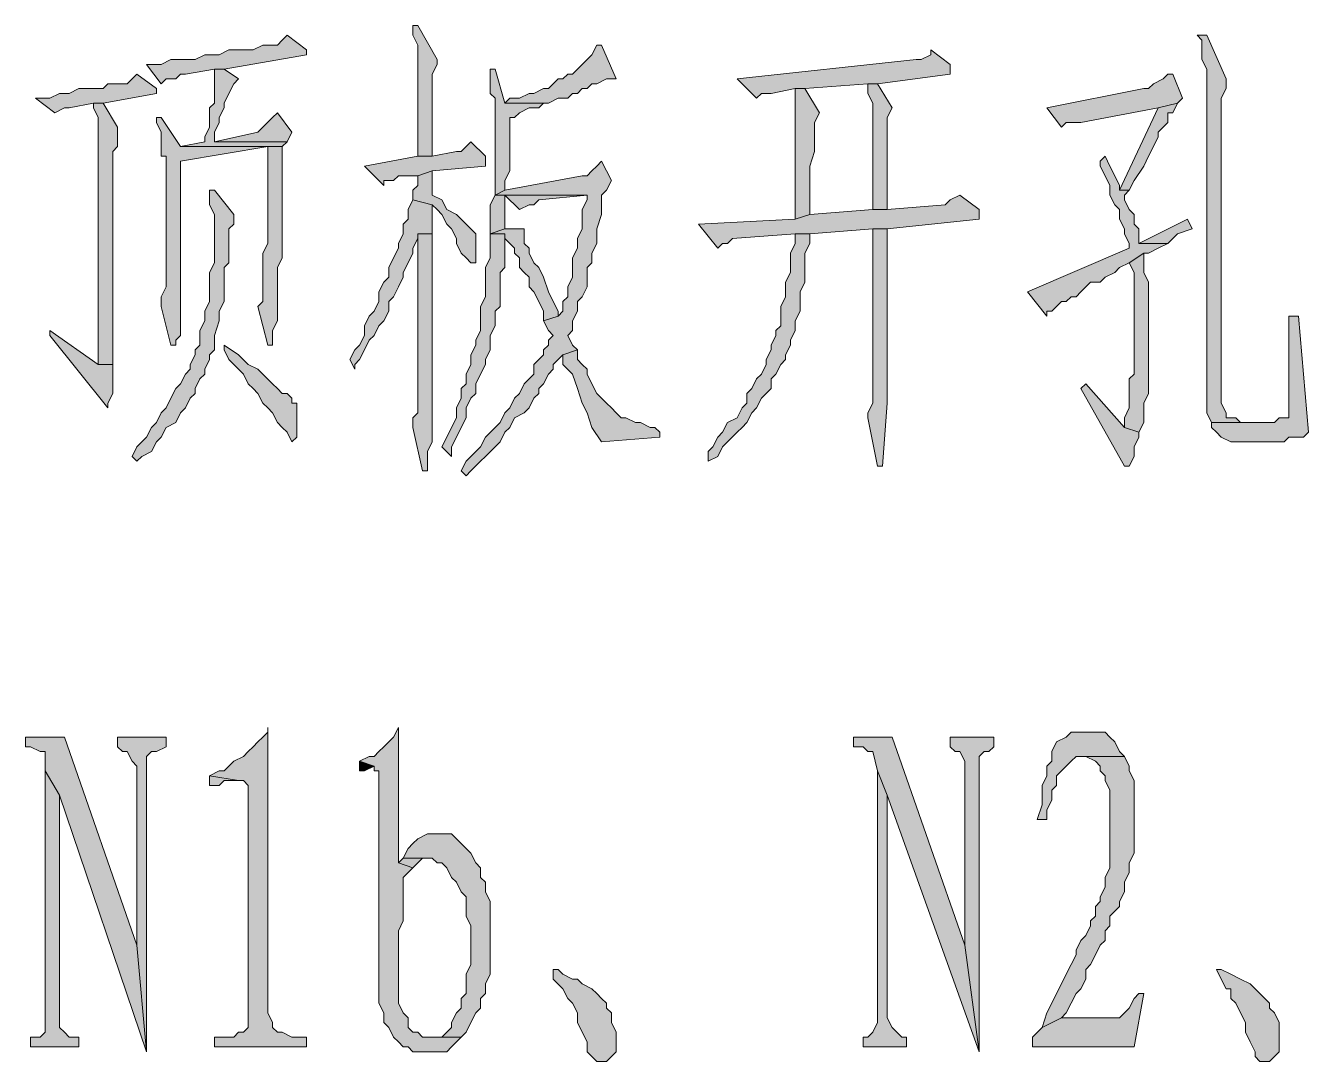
# Model space of a CAD drawing. Header units: millimetres. Extents: x 24 to 410, y 10 to 282.
# Drawn here: x 315.38 to 326.6, y 39.24 to 48.3 of the extents above; entities that cross this region are included whole.
import ezdxf

# ---------------------------------------------------------------- set-up
doc = ezdxf.new("R2010")
doc.units = ezdxf.units.MM

msp = doc.modelspace()

# ---------------------------------------------------------------- hatches: boundary and pattern name
h = msp.add_hatch(color=7)
h.dxf.hatch_style = 2
h.paths.add_polyline_path([(318.812333, 48.302333), (318.77, 48.302333), (318.77, 48.217667), (318.812333, 48.133), (318.812333, 47.159333), (318.939333, 47.159333), (318.939333, 47.244), (318.939333, 47.879), (318.981667, 47.963667), (318.981667, 48.006)])
h = msp.add_hatch(color=7)
h.dxf.hatch_style = 2
h.paths.add_polyline_path([(317.669333, 48.217667), (317.627, 48.175333), (317.584667, 48.133), (317.457667, 48.133), (317.373, 48.090667), (317.161333, 48.090667), (317.076667, 48.048333), (316.949667, 48.048333), (316.865, 48.006), (316.653333, 48.006), (316.568667, 47.963667), (316.441667, 47.963667), (316.568667, 47.794333), (316.611, 47.836667), (316.695667, 47.836667), (316.738, 47.879), (316.780333, 47.879), (317.034333, 47.921333), (317.119, 47.921333), (317.838667, 48.048333), (317.838667, 48.090667)])
h = msp.add_hatch(color=7)
h.dxf.hatch_style = 2
h.paths.add_polyline_path([(320.421, 48.133), (320.378667, 48.133), (320.336333, 48.048333), (320.294, 48.006), (320.251667, 47.963667), (320.209333, 47.921333), (320.167, 47.879), (320.124667, 47.879), (320.082333, 47.836667), (320.04, 47.836667), (319.997667, 47.794333), (319.955333, 47.752), (319.913, 47.752), (319.828333, 47.709667), (319.786, 47.709667), (319.701333, 47.667333), (319.616667, 47.667333), (319.574333, 47.625), (319.955333, 47.625), (320.04, 47.667333), (320.124667, 47.667333), (320.167, 47.709667), (320.209333, 47.709667), (320.251667, 47.752), (320.294, 47.752), (320.336333, 47.794333), (320.378667, 47.794333), (320.463333, 47.836667), (320.548, 47.836667)])
h = msp.add_hatch(color=7)
h.dxf.hatch_style = 2
h.paths.add_polyline_path([(325.712667, 48.217667), (325.628, 48.217667), (325.670333, 48.175333), (325.670333, 48.006), (325.712667, 47.921333), (325.712667, 44.915667), (325.755, 44.831), (326.009, 44.831), (325.966667, 44.873333), (325.882, 44.873333), (325.882, 44.915667), (325.839667, 45.000333), (325.839667, 45.974), (325.839667, 46.101), (325.839667, 47.667333), (325.882, 47.752), (325.882, 47.836667)])
h = msp.add_hatch(color=7)
h.dxf.hatch_style = 2
h.paths.add_polyline_path([(323.299667, 48.090667), (323.299667, 48.048333), (323.215, 48.006), (323.172667, 48.006), (321.606333, 47.836667), (321.775667, 47.667333), (321.818, 47.709667), (321.902667, 47.709667), (322.114333, 47.752), (322.199, 47.752), (322.749333, 47.794333), (322.834, 47.794333), (323.469, 47.879), (323.469, 47.963667)])
h = msp.add_hatch(color=7)
h.dxf.hatch_style = 2
h.paths.add_polyline_path([(317.119, 47.921333), (317.034333, 47.921333), (317.034333, 47.879), (317.034333, 47.625), (316.992, 47.582667), (316.992, 47.413333), (316.949667, 47.328667), (316.949667, 47.286333), (316.738, 47.244), (317.627, 47.244), (317.669333, 47.286333), (317.034333, 47.286333), (317.034333, 47.371), (317.076667, 47.455667), (317.076667, 47.498), (317.119, 47.582667), (317.119, 47.625), (317.161333, 47.709667), (317.203667, 47.794333), (317.246, 47.836667)])
h = msp.add_hatch(color=7)
h.dxf.hatch_style = 2
h.paths.add_polyline_path([(319.489667, 47.921333), (319.447333, 47.921333), (319.447333, 47.836667), (319.447333, 47.709667), (319.489667, 47.667333), (319.489667, 46.820667), (319.574333, 46.863), (319.574333, 46.947667), (319.616667, 47.032333), (319.616667, 47.498), (319.659, 47.498), (319.701333, 47.540333), (319.786, 47.582667), (319.870667, 47.582667), (319.913, 47.625), (319.574333, 47.625)])
h = msp.add_hatch(color=7)
h.dxf.hatch_style = 2
h.paths.add_polyline_path([(316.357, 47.879), (316.314667, 47.836667), (316.272333, 47.794333), (316.103, 47.794333), (316.060667, 47.752), (315.849, 47.752), (315.764333, 47.709667), (315.679667, 47.709667), (315.595, 47.667333), (315.468, 47.667333), (315.637333, 47.540333), (315.722, 47.582667), (315.764333, 47.582667), (315.976, 47.625), (316.060667, 47.625), (316.526333, 47.709667), (316.526333, 47.752)])
h = msp.add_hatch(color=7)
h.dxf.hatch_style = 2
h.paths.add_polyline_path([(322.834, 47.794333), (322.749333, 47.794333), (322.749333, 47.709667), (322.791667, 47.625), (322.791667, 46.693667), (322.918667, 46.693667), (322.918667, 47.074667), (322.918667, 47.117), (322.918667, 47.498), (322.961, 47.582667)])
h = msp.add_hatch(color=7)
h.dxf.hatch_style = 2
h.paths.add_polyline_path([(325.416333, 47.879), (325.374, 47.879), (325.331667, 47.836667), (325.247, 47.794333), (325.204667, 47.752), (325.162333, 47.752), (324.315667, 47.582667), (324.442667, 47.413333), (324.485, 47.455667), (324.612, 47.455667), (325.289333, 47.582667), (325.458667, 47.625), (325.501, 47.667333)])
h = msp.add_hatch(color=7)
h.dxf.hatch_style = 2
h.paths.add_polyline_path([(322.199, 47.752), (322.114333, 47.752), (322.114333, 47.667333), (322.114333, 46.609), (322.241333, 46.651333), (322.241333, 47.074667), (322.283667, 47.201667), (322.283667, 47.371), (322.283667, 47.413333), (322.283667, 47.455667), (322.326, 47.540333)])
h = msp.add_hatch(color=7)
h.dxf.hatch_style = 2
h.paths.add_polyline_path([(316.060667, 47.625), (315.976, 47.625), (315.976, 47.582667), (316.018333, 47.498), (316.018333, 45.339), (316.145333, 45.339), (316.145333, 46.820667), (316.145333, 46.905333), (316.145333, 47.201667), (316.187667, 47.244), (316.187667, 47.413333)])
h = msp.add_hatch(color=7)
h.dxf.hatch_style = 2
h.paths.add_polyline_path([(325.458667, 47.625), (325.289333, 47.582667), (324.950667, 46.863), (325.035333, 46.863), (325.077667, 46.947667), (325.162333, 47.074667), (325.204667, 47.159333), (325.247, 47.244), (325.289333, 47.328667), (325.289333, 47.371), (325.331667, 47.413333), (325.374, 47.455667), (325.374, 47.540333), (325.416333, 47.540333)])
h = msp.add_hatch(color=7)
h.dxf.hatch_style = 2
h.paths.add_polyline_path([(316.568667, 47.498), (316.526333, 47.498), (316.526333, 47.455667), (316.568667, 47.371), (316.568667, 47.159333), (316.611, 47.159333), (316.611, 46.016333), (316.568667, 45.931667), (316.568667, 45.847), (316.653333, 45.508333), (316.695667, 45.508333), (316.695667, 45.550667), (316.738, 45.593), (316.738, 47.117), (317.5, 47.244), (317.627, 47.244), (316.738, 47.244)])
h = msp.add_hatch(color=7)
h.dxf.hatch_style = 2
h.paths.add_polyline_path([(317.584667, 47.540333), (317.542333, 47.498), (317.457667, 47.413333), (317.415333, 47.371), (317.034333, 47.286333), (317.669333, 47.286333), (317.711667, 47.371)])
h = msp.add_hatch(color=7)
h.dxf.hatch_style = 2
h.paths.add_polyline_path([(317.627, 47.244), (317.5, 47.244), (317.5, 47.117), (317.5, 46.397333), (317.457667, 46.312667), (317.457667, 45.889333), (317.415333, 45.847), (317.5, 45.508333), (317.542333, 45.508333), (317.542333, 45.550667), (317.542333, 45.635333), (317.584667, 45.72), (317.584667, 45.804667), (317.584667, 45.847), (317.584667, 46.185667), (317.627, 46.270333)])
h = msp.add_hatch(color=7)
h.dxf.hatch_style = 2
h.paths.add_polyline_path([(319.278, 47.286333), (319.235667, 47.244), (319.193333, 47.201667), (319.151, 47.201667), (318.939333, 47.159333), (318.812333, 47.159333), (318.346667, 47.074667), (318.516, 46.905333), (318.516, 46.947667), (318.600667, 46.947667), (318.643, 46.99), (318.812333, 46.99), (318.939333, 47.032333), (319.405, 47.074667), (319.405, 47.159333)])
h = msp.add_hatch(color=7)
h.dxf.hatch_style = 2
h.paths.add_polyline_path([(324.823667, 47.159333), (324.781333, 47.117), (324.781333, 47.074667), (324.823667, 46.99), (324.866, 46.905333), (324.866, 46.820667), (324.908333, 46.736), (324.950667, 46.693667), (324.950667, 46.609), (324.993, 46.524333), (324.993, 46.482), (325.035333, 46.397333), (325.035333, 46.355), (324.146333, 45.974), (324.315667, 45.762333), (324.315667, 45.804667), (324.358, 45.804667), (324.400333, 45.847), (324.442667, 45.889333), (324.485, 45.889333), (324.527333, 45.931667), (324.569667, 45.931667), (324.612, 45.974), (324.654333, 46.016333), (324.696667, 46.058667), (324.781333, 46.058667), (324.823667, 46.101), (324.908333, 46.143333), (324.950667, 46.185667), (325.035333, 46.228), (325.162333, 46.312667), (325.204667, 46.312667), (325.289333, 46.355), (325.374, 46.397333), (325.12, 46.397333), (325.12, 46.439667), (325.12, 46.524333), (325.077667, 46.566667), (325.077667, 46.651333), (325.035333, 46.693667), (324.993, 46.778333), (324.993, 46.820667), (325.035333, 46.863), (324.950667, 46.863), (324.950667, 46.905333), (324.908333, 46.99), (324.866, 47.074667)])
h = msp.add_hatch(color=7)
h.dxf.hatch_style = 2
h.paths.add_polyline_path([(318.939333, 47.032333), (318.812333, 46.99), (318.812333, 46.905333), (318.77, 46.863), (318.77, 46.778333), (318.939333, 46.736), (318.981667, 46.693667), (319.024, 46.651333), (319.066333, 46.566667), (319.108667, 46.524333), (319.151, 46.439667), (319.151, 46.397333), (319.193333, 46.312667), (319.235667, 46.270333), (319.278, 46.228), (319.320333, 46.228), (319.320333, 46.270333), (319.320333, 46.482), (319.278, 46.524333), (319.235667, 46.566667), (319.193333, 46.609), (319.151, 46.651333), (319.066333, 46.693667), (319.024, 46.778333), (318.939333, 46.820667)])
h = msp.add_hatch(color=7)
h.dxf.hatch_style = 2
h.paths.add_polyline_path([(320.421, 47.117), (320.378667, 47.074667), (320.336333, 47.032333), (320.294, 46.99), (320.251667, 46.99), (319.574333, 46.863), (319.489667, 46.820667), (320.294, 46.820667), (320.294, 46.778333), (320.251667, 46.693667), (320.251667, 46.524333), (320.209333, 46.439667), (320.209333, 46.355), (320.167, 46.270333), (320.167, 46.101), (320.124667, 46.016333), (320.124667, 45.931667), (320.082333, 45.889333), (320.082333, 45.804667), (320.04, 45.762333), (319.913, 45.72), (319.955333, 45.635333), (319.997667, 45.593), (319.955333, 45.550667), (319.955333, 45.508333), (319.913, 45.466), (319.913, 45.423667), (319.870667, 45.381333), (319.828333, 45.339), (319.828333, 45.254333), (319.786, 45.212), (319.743667, 45.169667), (319.701333, 45.085), (319.659, 45.042667), (319.616667, 44.958), (319.574333, 44.915667), (319.532, 44.831), (319.489667, 44.788667), (319.405, 44.704), (319.362667, 44.619333), (319.320333, 44.577), (319.235667, 44.492333), (319.193333, 44.407667), (319.235667, 44.365333), (319.278, 44.407667), (319.362667, 44.492333), (319.405, 44.534667), (319.489667, 44.619333), (319.532, 44.661667), (319.574333, 44.746333), (319.616667, 44.788667), (319.659, 44.873333), (319.743667, 44.915667), (319.786, 44.958), (319.828333, 45.042667), (319.870667, 45.085), (319.870667, 45.127333), (319.913, 45.169667), (319.955333, 45.254333), (319.997667, 45.296667), (319.997667, 45.339), (320.04, 45.381333), (320.082333, 45.423667), (320.209333, 45.466), (320.167, 45.508333), (320.124667, 45.593), (320.167, 45.635333), (320.167, 45.72), (320.209333, 45.804667), (320.209333, 45.889333), (320.251667, 45.931667), (320.294, 46.016333), (320.294, 46.185667), (320.336333, 46.228), (320.336333, 46.312667), (320.378667, 46.397333), (320.378667, 46.524333), (320.421, 46.651333), (320.421, 46.820667), (320.463333, 46.863), (320.505667, 46.947667)])
h = msp.add_hatch(color=7)
h.dxf.hatch_style = 2
h.paths.add_polyline_path([(317.034333, 46.863), (316.992, 46.863), (316.992, 46.820667), (316.992, 46.736), (317.034333, 46.651333), (317.034333, 46.228), (316.992, 46.143333), (316.992, 45.889333), (316.949667, 45.804667), (316.949667, 45.72), (316.907333, 45.635333), (316.907333, 45.508333), (316.865, 45.466), (316.865, 45.423667), (316.822667, 45.339), (316.822667, 45.296667), (316.780333, 45.254333), (316.738, 45.169667), (316.695667, 45.127333), (316.653333, 45.042667), (316.611, 44.958), (316.568667, 44.915667), (316.526333, 44.831), (316.484, 44.788667), (316.441667, 44.704), (316.357, 44.619333), (316.314667, 44.534667), (316.357, 44.492333), (316.399333, 44.534667), (316.484, 44.577), (316.526333, 44.661667), (316.568667, 44.704), (316.611, 44.788667), (316.695667, 44.831), (316.738, 44.915667), (316.780333, 44.958), (316.822667, 45.042667), (316.865, 45.085), (316.865, 45.127333), (316.907333, 45.212), (316.949667, 45.254333), (316.949667, 45.296667), (316.992, 45.381333), (316.992, 45.423667), (317.034333, 45.466), (317.034333, 45.593), (317.076667, 45.72), (317.076667, 45.804667), (317.119, 45.889333), (317.119, 46.185667), (317.161333, 46.228), (317.161333, 46.524333), (317.203667, 46.566667), (317.203667, 46.651333)])
h = msp.add_hatch(color=7)
h.dxf.hatch_style = 2
h.paths.add_polyline_path([(319.489667, 46.820667), (319.447333, 46.736), (319.447333, 46.482), (319.574333, 46.524333), (319.574333, 46.820667)])
h = msp.add_hatch(color=7)
h.dxf.hatch_style = 2
h.paths.add_polyline_path([(319.574333, 46.820667), (319.701333, 46.693667), (319.786, 46.736), (319.828333, 46.736), (319.870667, 46.778333), (320.294, 46.820667)])
h = msp.add_hatch(color=7)
h.dxf.hatch_style = 2
h.paths.add_polyline_path([(323.553667, 46.820667), (323.469, 46.778333), (323.426667, 46.736), (322.918667, 46.693667), (322.791667, 46.693667), (322.241333, 46.651333), (322.114333, 46.609), (321.267667, 46.566667), (321.437, 46.355), (321.479333, 46.397333), (321.521667, 46.397333), (321.564, 46.439667), (322.114333, 46.482), (322.241333, 46.482), (322.791667, 46.524333), (322.918667, 46.524333), (323.723, 46.609), (323.723, 46.693667)])
h = msp.add_hatch(color=7)
h.dxf.hatch_style = 2
h.paths.add_polyline_path([(318.77, 46.778333), (318.727667, 46.693667), (318.727667, 46.609), (318.685333, 46.566667), (318.685333, 46.482), (318.643, 46.397333), (318.643, 46.355), (318.600667, 46.270333), (318.558333, 46.185667), (318.558333, 46.101), (318.516, 46.058667), (318.473667, 45.974), (318.473667, 45.889333), (318.431333, 45.804667), (318.389, 45.762333), (318.346667, 45.677667), (318.346667, 45.593), (318.304333, 45.508333), (318.262, 45.466), (318.219667, 45.381333), (318.262, 45.296667), (318.262, 45.339), (318.304333, 45.381333), (318.346667, 45.466), (318.389, 45.550667), (318.431333, 45.593), (318.473667, 45.677667), (318.516, 45.72), (318.558333, 45.804667), (318.558333, 45.889333), (318.600667, 45.931667), (318.643, 46.016333), (318.685333, 46.101), (318.685333, 46.143333), (318.727667, 46.228), (318.77, 46.312667), (318.77, 46.355), (318.812333, 46.439667), (318.812333, 46.482), (318.939333, 46.482), (318.939333, 46.736)])
h = msp.add_hatch(color=7)
h.dxf.hatch_style = 2
h.paths.add_polyline_path([(325.543333, 46.609), (325.12, 46.397333), (325.374, 46.397333), (325.458667, 46.482), (325.585667, 46.524333)])
h = msp.add_hatch(color=7)
h.dxf.hatch_style = 2
h.paths.add_polyline_path([(318.939333, 46.482), (318.812333, 46.482), (318.812333, 46.397333), (318.812333, 44.915667), (318.77, 44.873333), (318.77, 44.788667), (318.854667, 44.407667), (318.897, 44.407667), (318.897, 44.45), (318.897, 44.577), (318.939333, 44.661667), (318.939333, 44.915667), (318.939333, 44.958)])
h = msp.add_hatch(color=7)
h.dxf.hatch_style = 2
h.paths.add_polyline_path([(319.447333, 46.482), (319.447333, 46.270333), (319.405, 46.185667), (319.405, 45.931667), (319.362667, 45.847), (319.362667, 45.635333), (319.320333, 45.550667), (319.320333, 45.508333), (319.278, 45.423667), (319.278, 45.339), (319.235667, 45.254333), (319.235667, 45.169667), (319.193333, 45.127333), (319.193333, 45.042667), (319.151, 44.958), (319.151, 44.873333), (319.108667, 44.788667), (319.066333, 44.704), (319.024, 44.619333), (319.108667, 44.534667), (319.108667, 44.619333), (319.151, 44.704), (319.193333, 44.788667), (319.235667, 44.873333), (319.235667, 44.958), (319.278, 45.042667), (319.320333, 45.085), (319.320333, 45.169667), (319.362667, 45.254333), (319.405, 45.339), (319.405, 45.381333), (319.447333, 45.466), (319.447333, 45.593), (319.489667, 45.677667), (319.489667, 45.804667), (319.532, 45.847), (319.532, 46.143333), (319.574333, 46.185667), (319.574333, 46.482)])
h = msp.add_hatch(color=7)
h.dxf.hatch_style = 2
h.paths.add_polyline_path([(319.743667, 46.524333), (319.574333, 46.524333), (319.447333, 46.482), (319.574333, 46.482), (319.574333, 46.439667), (319.616667, 46.397333), (319.659, 46.355), (319.659, 46.312667), (319.701333, 46.270333), (319.701333, 46.185667), (319.743667, 46.143333), (319.786, 46.101), (319.786, 46.016333), (319.828333, 45.974), (319.870667, 45.889333), (319.913, 45.804667), (319.913, 45.72), (320.04, 45.762333), (320.04, 45.804667), (319.997667, 45.889333), (319.955333, 45.974), (319.913, 46.101), (319.870667, 46.185667), (319.828333, 46.228), (319.786, 46.312667), (319.786, 46.355), (319.743667, 46.397333)])
h = msp.add_hatch(color=7)
h.dxf.hatch_style = 2
h.paths.add_polyline_path([(322.241333, 46.482), (322.114333, 46.482), (322.114333, 46.397333), (322.072, 46.312667), (322.072, 46.143333), (322.029667, 46.058667), (322.029667, 45.931667), (321.987333, 45.847), (321.987333, 45.677667), (321.945, 45.635333), (321.945, 45.593), (321.902667, 45.508333), (321.902667, 45.466), (321.860333, 45.381333), (321.860333, 45.339), (321.818, 45.254333), (321.775667, 45.212), (321.733333, 45.127333), (321.691, 45.085), (321.691, 45.000333), (321.648667, 44.958), (321.606333, 44.873333), (321.521667, 44.831), (321.479333, 44.746333), (321.437, 44.704), (321.394667, 44.619333), (321.352333, 44.577), (321.352333, 44.492333), (321.437, 44.534667), (321.479333, 44.619333), (321.521667, 44.661667), (321.606333, 44.746333), (321.648667, 44.788667), (321.691, 44.831), (321.733333, 44.915667), (321.775667, 44.958), (321.818, 45.042667), (321.860333, 45.085), (321.902667, 45.127333), (321.902667, 45.212), (321.945, 45.254333), (321.987333, 45.339), (322.029667, 45.381333), (322.029667, 45.423667), (322.072, 45.508333), (322.072, 45.550667), (322.114333, 45.635333), (322.114333, 45.72), (322.156667, 45.804667), (322.156667, 45.974), (322.199, 46.058667), (322.199, 46.312667), (322.241333, 46.397333)])
h = msp.add_hatch(color=7)
h.dxf.hatch_style = 2
h.paths.add_polyline_path([(322.918667, 46.524333), (322.791667, 46.524333), (322.791667, 46.439667), (322.791667, 45.000333), (322.749333, 44.915667), (322.749333, 44.873333), (322.834, 44.45), (322.876333, 44.45), (322.918667, 45.000333), (322.918667, 45.042667)])
h = msp.add_hatch(color=7)
h.dxf.hatch_style = 2
h.paths.add_polyline_path([(325.162333, 46.312667), (325.035333, 46.228), (325.077667, 46.143333), (325.077667, 45.254333), (325.035333, 45.212), (325.035333, 44.958), (324.993, 44.873333), (324.993, 44.788667), (325.12, 44.746333), (325.162333, 44.831), (325.162333, 45.000333), (325.204667, 45.085), (325.204667, 45.169667), (325.204667, 46.058667), (325.162333, 46.143333)])
h = msp.add_hatch(color=7)
h.dxf.hatch_style = 2
h.paths.add_polyline_path([(326.517, 45.762333), (326.432333, 45.762333), (326.432333, 44.915667), (326.432333, 44.873333), (326.347667, 44.873333), (326.305333, 44.831), (325.755, 44.831), (325.755, 44.788667), (325.797333, 44.746333), (325.839667, 44.704), (325.924333, 44.661667), (326.39, 44.661667), (326.432333, 44.704), (326.559333, 44.704), (326.601667, 44.746333)])
h = msp.add_hatch(color=7)
h.dxf.hatch_style = 2
h.paths.add_polyline_path([(315.595, 45.635333), (315.595, 45.593), (316.103, 44.958), (316.103, 45.000333), (316.145333, 45.085), (316.145333, 45.339), (316.018333, 45.339)])
h = msp.add_hatch(color=7)
h.dxf.hatch_style = 2
h.paths.add_polyline_path([(317.119, 45.508333), (317.119, 45.466), (317.161333, 45.381333), (317.203667, 45.339), (317.246, 45.296667), (317.288333, 45.254333), (317.330667, 45.169667), (317.373, 45.127333), (317.415333, 45.085), (317.457667, 45.000333), (317.5, 44.958), (317.542333, 44.915667), (317.584667, 44.831), (317.627, 44.788667), (317.669333, 44.746333), (317.711667, 44.661667), (317.754, 44.704), (317.754, 45.000333), (317.711667, 45.000333), (317.711667, 45.042667), (317.669333, 45.085), (317.627, 45.085), (317.584667, 45.127333), (317.542333, 45.169667), (317.457667, 45.254333), (317.415333, 45.296667), (317.330667, 45.339), (317.246, 45.423667)])
h = msp.add_hatch(color=7)
h.dxf.hatch_style = 2
h.paths.add_polyline_path([(320.209333, 45.466), (320.082333, 45.423667), (320.082333, 45.339), (320.167, 45.254333), (320.209333, 45.127333), (320.251667, 45.000333), (320.294, 44.915667), (320.336333, 44.788667), (320.421, 44.661667), (320.929, 44.704), (320.929, 44.746333), (320.886667, 44.788667), (320.844333, 44.788667), (320.759667, 44.831), (320.717333, 44.831), (320.632667, 44.873333), (320.590333, 44.873333), (320.548, 44.915667), (320.505667, 44.958), (320.463333, 45.000333), (320.421, 45.042667), (320.378667, 45.085), (320.336333, 45.169667), (320.294, 45.254333), (320.294, 45.296667), (320.251667, 45.339), (320.209333, 45.381333)])
h = msp.add_hatch(color=7)
h.dxf.hatch_style = 2
h.paths.add_polyline_path([(324.654333, 45.169667), (324.612, 45.127333), (324.993, 44.45), (325.035333, 44.45), (325.077667, 44.534667), (325.077667, 44.619333), (325.12, 44.704), (325.12, 44.746333), (324.993, 44.788667)])
h = msp.add_hatch(color=7)
h.dxf.hatch_style = 2
h.paths.add_polyline_path([(315.722, 42.079333), (315.383333, 42.079333), (315.383333, 41.994667), (315.425667, 41.994667), (315.510333, 41.952333), (315.552667, 41.952333), (315.552667, 41.783), (315.679667, 41.571333), (316.441667, 39.327667), (316.357, 40.259)])
h = msp.add_hatch(color=7)
h.dxf.hatch_style = 2
h.paths.add_polyline_path([(316.611, 42.079333), (316.187667, 42.079333), (316.187667, 41.994667), (316.23, 41.952333), (316.272333, 41.952333), (316.314667, 41.867667), (316.357, 41.825333), (316.357, 40.259), (316.441667, 39.327667), (316.441667, 41.91), (316.484, 41.952333), (316.526333, 41.952333), (316.611, 41.994667)])
h = msp.add_hatch(color=7)
h.dxf.hatch_style = 2
h.paths.add_polyline_path([(317.5, 42.164), (317.5, 42.121667), (317.457667, 42.079333), (317.415333, 42.037), (317.373, 41.994667), (317.330667, 41.952333), (317.288333, 41.91), (317.203667, 41.867667), (317.161333, 41.825333), (317.119, 41.783), (317.076667, 41.783), (316.992, 41.740667), (317.246, 41.698333), (317.288333, 41.698333), (317.330667, 41.656), (317.330667, 39.539333), (317.288333, 39.497), (317.246, 39.497), (317.203667, 39.454667), (317.034333, 39.454667), (317.034333, 39.37), (317.838667, 39.37), (317.838667, 39.454667), (317.711667, 39.454667), (317.627, 39.497), (317.584667, 39.497), (317.542333, 39.539333), (317.542333, 39.581667), (317.5, 39.666333)])
h = msp.add_hatch(color=7)
h.dxf.hatch_style = 2
h.paths.add_polyline_path([(318.643, 42.164), (318.600667, 42.079333), (318.558333, 42.037), (318.516, 41.994667), (318.473667, 41.952333), (318.431333, 41.91), (318.389, 41.91), (318.304333, 41.867667), (318.431333, 41.825333), (318.431333, 41.783), (318.473667, 41.783), (318.473667, 39.751), (318.516, 39.666333), (318.516, 39.581667), (318.558333, 39.539333), (318.600667, 39.454667), (318.643, 39.412333), (318.685333, 39.37), (318.727667, 39.37), (318.77, 39.327667), (318.981667, 39.327667), (319.024, 39.327667), (319.066333, 39.327667), (319.108667, 39.37), (319.151, 39.412333), (319.193333, 39.454667), (318.854667, 39.454667), (318.812333, 39.497), (318.77, 39.497), (318.727667, 39.539333), (318.727667, 39.624), (318.685333, 39.666333), (318.643, 39.751), (318.643, 40.386), (318.685333, 40.470667), (318.685333, 40.851667), (318.727667, 40.894), (318.77, 40.936333), (318.643, 40.978667)])
h = msp.add_hatch(color=7)
h.dxf.hatch_style = 2
h.paths.add_polyline_path([(322.961, 42.079333), (322.622333, 42.079333), (322.622333, 41.994667), (322.707, 41.994667), (322.749333, 41.952333), (322.791667, 41.952333), (322.834, 41.783), (322.918667, 41.571333), (323.723, 39.327667), (323.596, 40.259)])
h = msp.add_hatch(color=7)
h.dxf.hatch_style = 2
h.paths.add_polyline_path([(323.85, 42.079333), (323.469, 42.079333), (323.469, 41.994667), (323.511333, 41.952333), (323.553667, 41.952333), (323.596, 41.867667), (323.596, 40.259), (323.723, 39.327667), (323.723, 41.91), (323.765333, 41.952333), (323.807667, 41.952333), (323.85, 41.994667)])
h = msp.add_hatch(color=7)
h.dxf.hatch_style = 2
h.paths.add_polyline_path([(324.696667, 42.121667), (324.527333, 42.121667), (324.485, 42.079333), (324.400333, 42.037), (324.358, 41.952333), (324.358, 41.867667), (324.315667, 41.825333), (324.315667, 41.740667), (324.273333, 41.656), (324.273333, 41.486667), (324.231, 41.359667), (324.315667, 41.359667), (324.315667, 41.444333), (324.358, 41.529), (324.358, 41.613667), (324.400333, 41.656), (324.400333, 41.740667), (324.442667, 41.783), (324.485, 41.825333), (324.527333, 41.867667), (324.569667, 41.91), (324.612, 41.91), (324.993, 41.91), (324.950667, 41.952333), (324.908333, 42.037), (324.866, 42.079333), (324.823667, 42.121667)])
h = msp.add_hatch(color=7)
h.dxf.hatch_style = 2
h.paths.add_polyline_path([(318.304333, 41.867667), (318.304333, 41.783), (318.346667, 41.783), (318.431333, 41.825333)])
h = msp.add_hatch(color=7)
h.dxf.hatch_style = 2
h.paths.add_polyline_path([(324.993, 41.91), (324.612, 41.91), (324.654333, 41.91), (324.739, 41.867667), (324.781333, 41.825333), (324.781333, 41.783), (324.823667, 41.740667), (324.823667, 41.698333), (324.866, 41.613667), (324.866, 40.936333), (324.823667, 40.851667), (324.823667, 40.767), (324.781333, 40.682333), (324.781333, 40.64), (324.739, 40.597667), (324.739, 40.513), (324.696667, 40.470667), (324.696667, 40.428333), (324.654333, 40.343667), (324.612, 40.301333), (324.569667, 40.216667), (324.569667, 40.174333), (324.527333, 40.089667), (324.485, 40.005), (324.442667, 39.920333), (324.400333, 39.835667), (324.358, 39.751), (324.315667, 39.666333), (324.273333, 39.539333), (324.442667, 39.624), (324.485, 39.666333), (324.527333, 39.751), (324.569667, 39.835667), (324.612, 39.878), (324.654333, 39.962667), (324.654333, 40.047333), (324.696667, 40.089667), (324.739, 40.174333), (324.781333, 40.259), (324.823667, 40.301333), (324.823667, 40.386), (324.866, 40.428333), (324.866, 40.513), (324.908333, 40.555333), (324.950667, 40.597667), (324.950667, 40.64), (324.993, 40.724667), (324.993, 40.809333), (325.035333, 40.894), (325.035333, 40.978667), (325.077667, 41.063333), (325.077667, 41.698333), (325.035333, 41.783), (325.035333, 41.825333)])
h = msp.add_hatch(color=7)
h.dxf.hatch_style = 2
h.paths.add_polyline_path([(315.552667, 41.783), (315.552667, 39.497), (315.510333, 39.454667), (315.425667, 39.454667), (315.425667, 39.37), (315.849, 39.37), (315.849, 39.454667), (315.764333, 39.454667), (315.722, 39.497), (315.679667, 39.539333), (315.679667, 41.571333)])
h = msp.add_hatch(color=7)
h.dxf.hatch_style = 2
h.paths.add_polyline_path([(316.992, 41.740667), (316.992, 41.656), (317.034333, 41.656), (317.076667, 41.656), (317.119, 41.698333), (317.246, 41.698333)])
h = msp.add_hatch(color=7)
h.dxf.hatch_style = 2
h.paths.add_polyline_path([(322.834, 41.783), (322.834, 39.581667), (322.791667, 39.497), (322.749333, 39.454667), (322.707, 39.454667), (322.707, 39.37), (323.088, 39.37), (323.088, 39.454667), (323.045667, 39.454667), (323.003333, 39.497), (322.961, 39.539333), (322.918667, 39.624), (322.918667, 41.571333)])
h = msp.add_hatch(color=7)
h.dxf.hatch_style = 2
h.paths.add_polyline_path([(318.981667, 41.232667), (318.897, 41.232667), (318.812333, 41.190333), (318.77, 41.148), (318.727667, 41.105667), (318.685333, 41.021), (318.939333, 41.021), (318.981667, 40.978667), (319.024, 40.978667), (319.066333, 40.936333), (319.108667, 40.851667), (319.151, 40.809333), (319.193333, 40.724667), (319.235667, 40.682333), (319.235667, 40.513), (319.278, 40.428333), (319.278, 40.089667), (319.235667, 40.005), (319.235667, 39.920333), (319.235667, 39.835667), (319.193333, 39.793333), (319.193333, 39.708667), (319.151, 39.666333), (319.108667, 39.581667), (319.108667, 39.539333), (319.066333, 39.497), (319.024, 39.454667), (318.939333, 39.454667), (319.193333, 39.454667), (319.235667, 39.497), (319.278, 39.581667), (319.320333, 39.666333), (319.362667, 39.708667), (319.362667, 39.793333), (319.405, 39.835667), (319.405, 39.920333), (319.447333, 40.005), (319.447333, 40.64), (319.405, 40.724667), (319.405, 40.809333), (319.362667, 40.851667), (319.362667, 40.936333), (319.320333, 40.978667), (319.278, 41.063333), (319.235667, 41.105667), (319.193333, 41.148), (319.151, 41.190333), (319.108667, 41.232667)])
h = msp.add_hatch(color=7)
h.dxf.hatch_style = 2
h.paths.add_polyline_path([(318.685333, 41.021), (318.643, 40.978667), (318.77, 40.936333), (318.812333, 40.978667), (318.854667, 41.021), (318.939333, 41.021)])
h = msp.add_hatch(color=7)
h.dxf.hatch_style = 2
h.paths.add_polyline_path([(319.997667, 40.047333), (319.997667, 39.962667), (320.082333, 39.878), (320.124667, 39.793333), (320.167, 39.751), (320.209333, 39.666333), (320.209333, 39.581667), (320.251667, 39.497), (320.294, 39.412333), (320.294, 39.327667), (320.336333, 39.285333), (320.378667, 39.243), (320.463333, 39.243), (320.505667, 39.285333), (320.548, 39.327667), (320.548, 39.497), (320.505667, 39.581667), (320.505667, 39.666333), (320.463333, 39.708667), (320.463333, 39.751), (320.421, 39.793333), (320.378667, 39.835667), (320.336333, 39.878), (320.251667, 39.920333), (320.209333, 39.962667), (320.167, 39.962667), (320.082333, 40.005), (320.04, 40.047333)])
h = msp.add_hatch(color=7)
h.dxf.hatch_style = 2
h.paths.add_polyline_path([(325.797333, 40.047333), (325.839667, 39.962667), (325.882, 39.878), (325.924333, 39.878), (325.924333, 39.793333), (325.966667, 39.751), (326.009, 39.666333), (326.051333, 39.581667), (326.051333, 39.497), (326.093667, 39.412333), (326.136, 39.327667), (326.136, 39.285333), (326.178333, 39.243), (326.263, 39.243), (326.305333, 39.285333), (326.347667, 39.327667), (326.347667, 39.581667), (326.305333, 39.666333), (326.263, 39.708667), (326.263, 39.751), (326.220667, 39.793333), (326.178333, 39.835667), (326.136, 39.878), (326.093667, 39.920333), (326.009, 39.962667), (325.924333, 40.005), (325.839667, 40.047333)])
h = msp.add_hatch(color=7)
h.dxf.hatch_style = 2
h.paths.add_polyline_path([(325.162333, 39.835667), (325.12, 39.835667), (325.077667, 39.793333), (325.035333, 39.708667), (324.993, 39.666333), (324.950667, 39.624), (324.442667, 39.624), (324.273333, 39.539333), (324.188667, 39.454667), (324.188667, 39.37), (325.077667, 39.37)])

# ---------------------------------------------------------------- linework, layer by layer
at = {"color": 7, "lineweight": 0}
for points in [[(318.812333, 48.302333), (318.77, 48.302333), (318.77, 48.217667), (318.812333, 48.133), (318.812333, 47.159333), (318.939333, 47.159333), (318.939333, 47.244), (318.939333, 47.879), (318.981667, 47.963667), (318.981667, 48.006)], [(317.669333, 48.217667), (317.627, 48.175333), (317.584667, 48.133), (317.457667, 48.133), (317.373, 48.090667), (317.161333, 48.090667), (317.076667, 48.048333), (316.949667, 48.048333), (316.865, 48.006), (316.653333, 48.006), (316.568667, 47.963667), (316.441667, 47.963667), (316.568667, 47.794333), (316.611, 47.836667), (316.695667, 47.836667), (316.738, 47.879), (316.780333, 47.879), (317.034333, 47.921333), (317.119, 47.921333), (317.838667, 48.048333), (317.838667, 48.090667)], [(320.421, 48.133), (320.378667, 48.133), (320.336333, 48.048333), (320.294, 48.006), (320.251667, 47.963667), (320.209333, 47.921333), (320.167, 47.879), (320.124667, 47.879), (320.082333, 47.836667), (320.04, 47.836667), (319.997667, 47.794333), (319.955333, 47.752), (319.913, 47.752), (319.828333, 47.709667), (319.786, 47.709667), (319.701333, 47.667333), (319.616667, 47.667333), (319.574333, 47.625), (319.955333, 47.625), (320.04, 47.667333), (320.124667, 47.667333), (320.167, 47.709667), (320.209333, 47.709667), (320.251667, 47.752), (320.294, 47.752), (320.336333, 47.794333), (320.378667, 47.794333), (320.463333, 47.836667), (320.548, 47.836667)], [(325.712667, 48.217667), (325.628, 48.217667), (325.670333, 48.175333), (325.670333, 48.006), (325.712667, 47.921333), (325.712667, 44.915667), (325.755, 44.831), (326.009, 44.831), (325.966667, 44.873333), (325.882, 44.873333), (325.882, 44.915667), (325.839667, 45.000333), (325.839667, 45.974), (325.839667, 46.101), (325.839667, 47.667333), (325.882, 47.752), (325.882, 47.836667)], [(323.299667, 48.090667), (323.299667, 48.048333), (323.215, 48.006), (323.172667, 48.006), (321.606333, 47.836667), (321.775667, 47.667333), (321.818, 47.709667), (321.902667, 47.709667), (322.114333, 47.752), (322.199, 47.752), (322.749333, 47.794333), (322.834, 47.794333), (323.469, 47.879), (323.469, 47.963667)], [(317.119, 47.921333), (317.034333, 47.921333), (317.034333, 47.879), (317.034333, 47.625), (316.992, 47.582667), (316.992, 47.413333), (316.949667, 47.328667), (316.949667, 47.286333), (316.738, 47.244), (317.627, 47.244), (317.669333, 47.286333), (317.034333, 47.286333), (317.034333, 47.371), (317.076667, 47.455667), (317.076667, 47.498), (317.119, 47.582667), (317.119, 47.625), (317.161333, 47.709667), (317.203667, 47.794333), (317.246, 47.836667)], [(319.489667, 47.921333), (319.447333, 47.921333), (319.447333, 47.836667), (319.447333, 47.709667), (319.489667, 47.667333), (319.489667, 46.820667), (319.574333, 46.863), (319.574333, 46.947667), (319.616667, 47.032333), (319.616667, 47.498), (319.659, 47.498), (319.701333, 47.540333), (319.786, 47.582667), (319.870667, 47.582667), (319.913, 47.625), (319.574333, 47.625)], [(316.357, 47.879), (316.314667, 47.836667), (316.272333, 47.794333), (316.103, 47.794333), (316.060667, 47.752), (315.849, 47.752), (315.764333, 47.709667), (315.679667, 47.709667), (315.595, 47.667333), (315.468, 47.667333), (315.637333, 47.540333), (315.722, 47.582667), (315.764333, 47.582667), (315.976, 47.625), (316.060667, 47.625), (316.526333, 47.709667), (316.526333, 47.752)], [(322.834, 47.794333), (322.749333, 47.794333), (322.749333, 47.709667), (322.791667, 47.625), (322.791667, 46.693667), (322.918667, 46.693667), (322.918667, 47.074667), (322.918667, 47.117), (322.918667, 47.498), (322.961, 47.582667)], [(325.416333, 47.879), (325.374, 47.879), (325.331667, 47.836667), (325.247, 47.794333), (325.204667, 47.752), (325.162333, 47.752), (324.315667, 47.582667), (324.442667, 47.413333), (324.485, 47.455667), (324.612, 47.455667), (325.289333, 47.582667), (325.458667, 47.625), (325.501, 47.667333)], [(322.199, 47.752), (322.114333, 47.752), (322.114333, 47.667333), (322.114333, 46.609), (322.241333, 46.651333), (322.241333, 47.074667), (322.283667, 47.201667), (322.283667, 47.371), (322.283667, 47.413333), (322.283667, 47.455667), (322.326, 47.540333)], [(316.060667, 47.625), (315.976, 47.625), (315.976, 47.582667), (316.018333, 47.498), (316.018333, 45.339), (316.145333, 45.339), (316.145333, 46.820667), (316.145333, 46.905333), (316.145333, 47.201667), (316.187667, 47.244), (316.187667, 47.413333)], [(325.458667, 47.625), (325.289333, 47.582667), (324.950667, 46.863), (325.035333, 46.863), (325.077667, 46.947667), (325.162333, 47.074667), (325.204667, 47.159333), (325.247, 47.244), (325.289333, 47.328667), (325.289333, 47.371), (325.331667, 47.413333), (325.374, 47.455667), (325.374, 47.540333), (325.416333, 47.540333)], [(316.568667, 47.498), (316.526333, 47.498), (316.526333, 47.455667), (316.568667, 47.371), (316.568667, 47.159333), (316.611, 47.159333), (316.611, 46.016333), (316.568667, 45.931667), (316.568667, 45.847), (316.653333, 45.508333), (316.695667, 45.508333), (316.695667, 45.550667), (316.738, 45.593), (316.738, 47.117), (317.5, 47.244), (317.627, 47.244), (316.738, 47.244)], [(317.584667, 47.540333), (317.542333, 47.498), (317.457667, 47.413333), (317.415333, 47.371), (317.034333, 47.286333), (317.669333, 47.286333), (317.711667, 47.371)], [(317.627, 47.244), (317.5, 47.244), (317.5, 47.117), (317.5, 46.397333), (317.457667, 46.312667), (317.457667, 45.889333), (317.415333, 45.847), (317.5, 45.508333), (317.542333, 45.508333), (317.542333, 45.550667), (317.542333, 45.635333), (317.584667, 45.72), (317.584667, 45.804667), (317.584667, 45.847), (317.584667, 46.185667), (317.627, 46.270333)], [(319.278, 47.286333), (319.235667, 47.244), (319.193333, 47.201667), (319.151, 47.201667), (318.939333, 47.159333), (318.812333, 47.159333), (318.346667, 47.074667), (318.516, 46.905333), (318.516, 46.947667), (318.600667, 46.947667), (318.643, 46.99), (318.812333, 46.99), (318.939333, 47.032333), (319.405, 47.074667), (319.405, 47.159333)], [(324.823667, 47.159333), (324.781333, 47.117), (324.781333, 47.074667), (324.823667, 46.99), (324.866, 46.905333), (324.866, 46.820667), (324.908333, 46.736), (324.950667, 46.693667), (324.950667, 46.609), (324.993, 46.524333), (324.993, 46.482), (325.035333, 46.397333), (325.035333, 46.355), (324.146333, 45.974), (324.315667, 45.762333), (324.315667, 45.804667), (324.358, 45.804667), (324.400333, 45.847), (324.442667, 45.889333), (324.485, 45.889333), (324.527333, 45.931667), (324.569667, 45.931667), (324.612, 45.974), (324.654333, 46.016333), (324.696667, 46.058667), (324.781333, 46.058667), (324.823667, 46.101), (324.908333, 46.143333), (324.950667, 46.185667), (325.035333, 46.228), (325.162333, 46.312667), (325.204667, 46.312667), (325.289333, 46.355), (325.374, 46.397333), (325.12, 46.397333), (325.12, 46.439667), (325.12, 46.524333), (325.077667, 46.566667), (325.077667, 46.651333), (325.035333, 46.693667), (324.993, 46.778333), (324.993, 46.820667), (325.035333, 46.863), (324.950667, 46.863), (324.950667, 46.905333), (324.908333, 46.99), (324.866, 47.074667)], [(318.939333, 47.032333), (318.812333, 46.99), (318.812333, 46.905333), (318.77, 46.863), (318.77, 46.778333), (318.939333, 46.736), (318.981667, 46.693667), (319.024, 46.651333), (319.066333, 46.566667), (319.108667, 46.524333), (319.151, 46.439667), (319.151, 46.397333), (319.193333, 46.312667), (319.235667, 46.270333), (319.278, 46.228), (319.320333, 46.228), (319.320333, 46.270333), (319.320333, 46.482), (319.278, 46.524333), (319.235667, 46.566667), (319.193333, 46.609), (319.151, 46.651333), (319.066333, 46.693667), (319.024, 46.778333), (318.939333, 46.820667)], [(320.421, 47.117), (320.378667, 47.074667), (320.336333, 47.032333), (320.294, 46.99), (320.251667, 46.99), (319.574333, 46.863), (319.489667, 46.820667), (320.294, 46.820667), (320.294, 46.778333), (320.251667, 46.693667), (320.251667, 46.524333), (320.209333, 46.439667), (320.209333, 46.355), (320.167, 46.270333), (320.167, 46.101), (320.124667, 46.016333), (320.124667, 45.931667), (320.082333, 45.889333), (320.082333, 45.804667), (320.04, 45.762333), (319.913, 45.72), (319.955333, 45.635333), (319.997667, 45.593), (319.955333, 45.550667), (319.955333, 45.508333), (319.913, 45.466), (319.913, 45.423667), (319.870667, 45.381333), (319.828333, 45.339), (319.828333, 45.254333), (319.786, 45.212), (319.743667, 45.169667), (319.701333, 45.085), (319.659, 45.042667), (319.616667, 44.958), (319.574333, 44.915667), (319.532, 44.831), (319.489667, 44.788667), (319.405, 44.704), (319.362667, 44.619333), (319.320333, 44.577), (319.235667, 44.492333), (319.193333, 44.407667), (319.235667, 44.365333), (319.278, 44.407667), (319.362667, 44.492333), (319.405, 44.534667), (319.489667, 44.619333), (319.532, 44.661667), (319.574333, 44.746333), (319.616667, 44.788667), (319.659, 44.873333), (319.743667, 44.915667), (319.786, 44.958), (319.828333, 45.042667), (319.870667, 45.085), (319.870667, 45.127333), (319.913, 45.169667), (319.955333, 45.254333), (319.997667, 45.296667), (319.997667, 45.339), (320.04, 45.381333), (320.082333, 45.423667), (320.209333, 45.466), (320.167, 45.508333), (320.124667, 45.593), (320.167, 45.635333), (320.167, 45.72), (320.209333, 45.804667), (320.209333, 45.889333), (320.251667, 45.931667), (320.294, 46.016333), (320.294, 46.185667), (320.336333, 46.228), (320.336333, 46.312667), (320.378667, 46.397333), (320.378667, 46.524333), (320.421, 46.651333), (320.421, 46.820667), (320.463333, 46.863), (320.505667, 46.947667)], [(317.034333, 46.863), (316.992, 46.863), (316.992, 46.820667), (316.992, 46.736), (317.034333, 46.651333), (317.034333, 46.228), (316.992, 46.143333), (316.992, 45.889333), (316.949667, 45.804667), (316.949667, 45.72), (316.907333, 45.635333), (316.907333, 45.508333), (316.865, 45.466), (316.865, 45.423667), (316.822667, 45.339), (316.822667, 45.296667), (316.780333, 45.254333), (316.738, 45.169667), (316.695667, 45.127333), (316.653333, 45.042667), (316.611, 44.958), (316.568667, 44.915667), (316.526333, 44.831), (316.484, 44.788667), (316.441667, 44.704), (316.357, 44.619333), (316.314667, 44.534667), (316.357, 44.492333), (316.399333, 44.534667), (316.484, 44.577), (316.526333, 44.661667), (316.568667, 44.704), (316.611, 44.788667), (316.695667, 44.831), (316.738, 44.915667), (316.780333, 44.958), (316.822667, 45.042667), (316.865, 45.085), (316.865, 45.127333), (316.907333, 45.212), (316.949667, 45.254333), (316.949667, 45.296667), (316.992, 45.381333), (316.992, 45.423667), (317.034333, 45.466), (317.034333, 45.593), (317.076667, 45.72), (317.076667, 45.804667), (317.119, 45.889333), (317.119, 46.185667), (317.161333, 46.228), (317.161333, 46.524333), (317.203667, 46.566667), (317.203667, 46.651333)], [(319.489667, 46.820667), (319.447333, 46.736), (319.447333, 46.482), (319.574333, 46.524333), (319.574333, 46.820667)], [(319.574333, 46.820667), (319.701333, 46.693667), (319.786, 46.736), (319.828333, 46.736), (319.870667, 46.778333), (320.294, 46.820667)], [(323.553667, 46.820667), (323.469, 46.778333), (323.426667, 46.736), (322.918667, 46.693667), (322.791667, 46.693667), (322.241333, 46.651333), (322.114333, 46.609), (321.267667, 46.566667), (321.437, 46.355), (321.479333, 46.397333), (321.521667, 46.397333), (321.564, 46.439667), (322.114333, 46.482), (322.241333, 46.482), (322.791667, 46.524333), (322.918667, 46.524333), (323.723, 46.609), (323.723, 46.693667)], [(318.77, 46.778333), (318.727667, 46.693667), (318.727667, 46.609), (318.685333, 46.566667), (318.685333, 46.482), (318.643, 46.397333), (318.643, 46.355), (318.600667, 46.270333), (318.558333, 46.185667), (318.558333, 46.101), (318.516, 46.058667), (318.473667, 45.974), (318.473667, 45.889333), (318.431333, 45.804667), (318.389, 45.762333), (318.346667, 45.677667), (318.346667, 45.593), (318.304333, 45.508333), (318.262, 45.466), (318.219667, 45.381333), (318.262, 45.296667), (318.262, 45.339), (318.304333, 45.381333), (318.346667, 45.466), (318.389, 45.550667), (318.431333, 45.593), (318.473667, 45.677667), (318.516, 45.72), (318.558333, 45.804667), (318.558333, 45.889333), (318.600667, 45.931667), (318.643, 46.016333), (318.685333, 46.101), (318.685333, 46.143333), (318.727667, 46.228), (318.77, 46.312667), (318.77, 46.355), (318.812333, 46.439667), (318.812333, 46.482), (318.939333, 46.482), (318.939333, 46.736)], [(325.543333, 46.609), (325.12, 46.397333), (325.374, 46.397333), (325.458667, 46.482), (325.585667, 46.524333)], [(318.939333, 46.482), (318.812333, 46.482), (318.812333, 46.397333), (318.812333, 44.915667), (318.77, 44.873333), (318.77, 44.788667), (318.854667, 44.407667), (318.897, 44.407667), (318.897, 44.45), (318.897, 44.577), (318.939333, 44.661667), (318.939333, 44.915667), (318.939333, 44.958)], [(319.447333, 46.482), (319.447333, 46.270333), (319.405, 46.185667), (319.405, 45.931667), (319.362667, 45.847), (319.362667, 45.635333), (319.320333, 45.550667), (319.320333, 45.508333), (319.278, 45.423667), (319.278, 45.339), (319.235667, 45.254333), (319.235667, 45.169667), (319.193333, 45.127333), (319.193333, 45.042667), (319.151, 44.958), (319.151, 44.873333), (319.108667, 44.788667), (319.066333, 44.704), (319.024, 44.619333), (319.108667, 44.534667), (319.108667, 44.619333), (319.151, 44.704), (319.193333, 44.788667), (319.235667, 44.873333), (319.235667, 44.958), (319.278, 45.042667), (319.320333, 45.085), (319.320333, 45.169667), (319.362667, 45.254333), (319.405, 45.339), (319.405, 45.381333), (319.447333, 45.466), (319.447333, 45.593), (319.489667, 45.677667), (319.489667, 45.804667), (319.532, 45.847), (319.532, 46.143333), (319.574333, 46.185667), (319.574333, 46.482)], [(319.743667, 46.524333), (319.574333, 46.524333), (319.447333, 46.482), (319.574333, 46.482), (319.574333, 46.439667), (319.616667, 46.397333), (319.659, 46.355), (319.659, 46.312667), (319.701333, 46.270333), (319.701333, 46.185667), (319.743667, 46.143333), (319.786, 46.101), (319.786, 46.016333), (319.828333, 45.974), (319.870667, 45.889333), (319.913, 45.804667), (319.913, 45.72), (320.04, 45.762333), (320.04, 45.804667), (319.997667, 45.889333), (319.955333, 45.974), (319.913, 46.101), (319.870667, 46.185667), (319.828333, 46.228), (319.786, 46.312667), (319.786, 46.355), (319.743667, 46.397333)], [(322.241333, 46.482), (322.114333, 46.482), (322.114333, 46.397333), (322.072, 46.312667), (322.072, 46.143333), (322.029667, 46.058667), (322.029667, 45.931667), (321.987333, 45.847), (321.987333, 45.677667), (321.945, 45.635333), (321.945, 45.593), (321.902667, 45.508333), (321.902667, 45.466), (321.860333, 45.381333), (321.860333, 45.339), (321.818, 45.254333), (321.775667, 45.212), (321.733333, 45.127333), (321.691, 45.085), (321.691, 45.000333), (321.648667, 44.958), (321.606333, 44.873333), (321.521667, 44.831), (321.479333, 44.746333), (321.437, 44.704), (321.394667, 44.619333), (321.352333, 44.577), (321.352333, 44.492333), (321.437, 44.534667), (321.479333, 44.619333), (321.521667, 44.661667), (321.606333, 44.746333), (321.648667, 44.788667), (321.691, 44.831), (321.733333, 44.915667), (321.775667, 44.958), (321.818, 45.042667), (321.860333, 45.085), (321.902667, 45.127333), (321.902667, 45.212), (321.945, 45.254333), (321.987333, 45.339), (322.029667, 45.381333), (322.029667, 45.423667), (322.072, 45.508333), (322.072, 45.550667), (322.114333, 45.635333), (322.114333, 45.72), (322.156667, 45.804667), (322.156667, 45.974), (322.199, 46.058667), (322.199, 46.312667), (322.241333, 46.397333)], [(322.918667, 46.524333), (322.791667, 46.524333), (322.791667, 46.439667), (322.791667, 45.000333), (322.749333, 44.915667), (322.749333, 44.873333), (322.834, 44.45), (322.876333, 44.45), (322.918667, 45.000333), (322.918667, 45.042667)], [(325.162333, 46.312667), (325.035333, 46.228), (325.077667, 46.143333), (325.077667, 45.254333), (325.035333, 45.212), (325.035333, 44.958), (324.993, 44.873333), (324.993, 44.788667), (325.12, 44.746333), (325.162333, 44.831), (325.162333, 45.000333), (325.204667, 45.085), (325.204667, 45.169667), (325.204667, 46.058667), (325.162333, 46.143333)], [(326.517, 45.762333), (326.432333, 45.762333), (326.432333, 44.915667), (326.432333, 44.873333), (326.347667, 44.873333), (326.305333, 44.831), (325.755, 44.831), (325.755, 44.788667), (325.797333, 44.746333), (325.839667, 44.704), (325.924333, 44.661667), (326.39, 44.661667), (326.432333, 44.704), (326.559333, 44.704), (326.601667, 44.746333)], [(315.595, 45.635333), (315.595, 45.593), (316.103, 44.958), (316.103, 45.000333), (316.145333, 45.085), (316.145333, 45.339), (316.018333, 45.339)], [(317.119, 45.508333), (317.119, 45.466), (317.161333, 45.381333), (317.203667, 45.339), (317.246, 45.296667), (317.288333, 45.254333), (317.330667, 45.169667), (317.373, 45.127333), (317.415333, 45.085), (317.457667, 45.000333), (317.5, 44.958), (317.542333, 44.915667), (317.584667, 44.831), (317.627, 44.788667), (317.669333, 44.746333), (317.711667, 44.661667), (317.754, 44.704), (317.754, 45.000333), (317.711667, 45.000333), (317.711667, 45.042667), (317.669333, 45.085), (317.627, 45.085), (317.584667, 45.127333), (317.542333, 45.169667), (317.457667, 45.254333), (317.415333, 45.296667), (317.330667, 45.339), (317.246, 45.423667)], [(320.209333, 45.466), (320.082333, 45.423667), (320.082333, 45.339), (320.167, 45.254333), (320.209333, 45.127333), (320.251667, 45.000333), (320.294, 44.915667), (320.336333, 44.788667), (320.421, 44.661667), (320.929, 44.704), (320.929, 44.746333), (320.886667, 44.788667), (320.844333, 44.788667), (320.759667, 44.831), (320.717333, 44.831), (320.632667, 44.873333), (320.590333, 44.873333), (320.548, 44.915667), (320.505667, 44.958), (320.463333, 45.000333), (320.421, 45.042667), (320.378667, 45.085), (320.336333, 45.169667), (320.294, 45.254333), (320.294, 45.296667), (320.251667, 45.339), (320.209333, 45.381333)], [(324.654333, 45.169667), (324.612, 45.127333), (324.993, 44.45), (325.035333, 44.45), (325.077667, 44.534667), (325.077667, 44.619333), (325.12, 44.704), (325.12, 44.746333), (324.993, 44.788667)], [(315.722, 42.079333), (315.383333, 42.079333), (315.383333, 41.994667), (315.425667, 41.994667), (315.510333, 41.952333), (315.552667, 41.952333), (315.552667, 41.783), (315.679667, 41.571333), (316.441667, 39.327667), (316.357, 40.259)], [(316.611, 42.079333), (316.187667, 42.079333), (316.187667, 41.994667), (316.23, 41.952333), (316.272333, 41.952333), (316.314667, 41.867667), (316.357, 41.825333), (316.357, 40.259), (316.441667, 39.327667), (316.441667, 41.91), (316.484, 41.952333), (316.526333, 41.952333), (316.611, 41.994667)], [(317.5, 42.164), (317.5, 42.121667), (317.457667, 42.079333), (317.415333, 42.037), (317.373, 41.994667), (317.330667, 41.952333), (317.288333, 41.91), (317.203667, 41.867667), (317.161333, 41.825333), (317.119, 41.783), (317.076667, 41.783), (316.992, 41.740667), (317.246, 41.698333), (317.288333, 41.698333), (317.330667, 41.656), (317.330667, 39.539333), (317.288333, 39.497), (317.246, 39.497), (317.203667, 39.454667), (317.034333, 39.454667), (317.034333, 39.37), (317.838667, 39.37), (317.838667, 39.454667), (317.711667, 39.454667), (317.627, 39.497), (317.584667, 39.497), (317.542333, 39.539333), (317.542333, 39.581667), (317.5, 39.666333)], [(318.643, 42.164), (318.600667, 42.079333), (318.558333, 42.037), (318.516, 41.994667), (318.473667, 41.952333), (318.431333, 41.91), (318.389, 41.91), (318.304333, 41.867667), (318.431333, 41.825333), (318.431333, 41.783), (318.473667, 41.783), (318.473667, 39.751), (318.516, 39.666333), (318.516, 39.581667), (318.558333, 39.539333), (318.600667, 39.454667), (318.643, 39.412333), (318.685333, 39.37), (318.727667, 39.37), (318.77, 39.327667), (318.981667, 39.327667), (319.024, 39.327667), (319.066333, 39.327667), (319.108667, 39.37), (319.151, 39.412333), (319.193333, 39.454667), (318.854667, 39.454667), (318.812333, 39.497), (318.77, 39.497), (318.727667, 39.539333), (318.727667, 39.624), (318.685333, 39.666333), (318.643, 39.751), (318.643, 40.386), (318.685333, 40.470667), (318.685333, 40.851667), (318.727667, 40.894), (318.77, 40.936333), (318.643, 40.978667)], [(322.961, 42.079333), (322.622333, 42.079333), (322.622333, 41.994667), (322.707, 41.994667), (322.749333, 41.952333), (322.791667, 41.952333), (322.834, 41.783), (322.918667, 41.571333), (323.723, 39.327667), (323.596, 40.259)], [(323.85, 42.079333), (323.469, 42.079333), (323.469, 41.994667), (323.511333, 41.952333), (323.553667, 41.952333), (323.596, 41.867667), (323.596, 40.259), (323.723, 39.327667), (323.723, 41.91), (323.765333, 41.952333), (323.807667, 41.952333), (323.85, 41.994667)], [(324.696667, 42.121667), (324.527333, 42.121667), (324.485, 42.079333), (324.400333, 42.037), (324.358, 41.952333), (324.358, 41.867667), (324.315667, 41.825333), (324.315667, 41.740667), (324.273333, 41.656), (324.273333, 41.486667), (324.231, 41.359667), (324.315667, 41.359667), (324.315667, 41.444333), (324.358, 41.529), (324.358, 41.613667), (324.400333, 41.656), (324.400333, 41.740667), (324.442667, 41.783), (324.485, 41.825333), (324.527333, 41.867667), (324.569667, 41.91), (324.612, 41.91), (324.993, 41.91), (324.950667, 41.952333), (324.908333, 42.037), (324.866, 42.079333), (324.823667, 42.121667)], [(318.304333, 41.867667), (318.304333, 41.783), (318.346667, 41.783), (318.431333, 41.825333)], [(324.993, 41.91), (324.612, 41.91), (324.654333, 41.91), (324.739, 41.867667), (324.781333, 41.825333), (324.781333, 41.783), (324.823667, 41.740667), (324.823667, 41.698333), (324.866, 41.613667), (324.866, 40.936333), (324.823667, 40.851667), (324.823667, 40.767), (324.781333, 40.682333), (324.781333, 40.64), (324.739, 40.597667), (324.739, 40.513), (324.696667, 40.470667), (324.696667, 40.428333), (324.654333, 40.343667), (324.612, 40.301333), (324.569667, 40.216667), (324.569667, 40.174333), (324.527333, 40.089667), (324.485, 40.005), (324.442667, 39.920333), (324.400333, 39.835667), (324.358, 39.751), (324.315667, 39.666333), (324.273333, 39.539333), (324.442667, 39.624), (324.485, 39.666333), (324.527333, 39.751), (324.569667, 39.835667), (324.612, 39.878), (324.654333, 39.962667), (324.654333, 40.047333), (324.696667, 40.089667), (324.739, 40.174333), (324.781333, 40.259), (324.823667, 40.301333), (324.823667, 40.386), (324.866, 40.428333), (324.866, 40.513), (324.908333, 40.555333), (324.950667, 40.597667), (324.950667, 40.64), (324.993, 40.724667), (324.993, 40.809333), (325.035333, 40.894), (325.035333, 40.978667), (325.077667, 41.063333), (325.077667, 41.698333), (325.035333, 41.783), (325.035333, 41.825333)], [(315.552667, 41.783), (315.552667, 39.497), (315.510333, 39.454667), (315.425667, 39.454667), (315.425667, 39.37), (315.849, 39.37), (315.849, 39.454667), (315.764333, 39.454667), (315.722, 39.497), (315.679667, 39.539333), (315.679667, 41.571333)], [(316.992, 41.740667), (316.992, 41.656), (317.034333, 41.656), (317.076667, 41.656), (317.119, 41.698333), (317.246, 41.698333)], [(322.834, 41.783), (322.834, 39.581667), (322.791667, 39.497), (322.749333, 39.454667), (322.707, 39.454667), (322.707, 39.37), (323.088, 39.37), (323.088, 39.454667), (323.045667, 39.454667), (323.003333, 39.497), (322.961, 39.539333), (322.918667, 39.624), (322.918667, 41.571333)], [(318.981667, 41.232667), (318.897, 41.232667), (318.812333, 41.190333), (318.77, 41.148), (318.727667, 41.105667), (318.685333, 41.021), (318.939333, 41.021), (318.981667, 40.978667), (319.024, 40.978667), (319.066333, 40.936333), (319.108667, 40.851667), (319.151, 40.809333), (319.193333, 40.724667), (319.235667, 40.682333), (319.235667, 40.513), (319.278, 40.428333), (319.278, 40.089667), (319.235667, 40.005), (319.235667, 39.920333), (319.235667, 39.835667), (319.193333, 39.793333), (319.193333, 39.708667), (319.151, 39.666333), (319.108667, 39.581667), (319.108667, 39.539333), (319.066333, 39.497), (319.024, 39.454667), (318.939333, 39.454667), (319.193333, 39.454667), (319.235667, 39.497), (319.278, 39.581667), (319.320333, 39.666333), (319.362667, 39.708667), (319.362667, 39.793333), (319.405, 39.835667), (319.405, 39.920333), (319.447333, 40.005), (319.447333, 40.64), (319.405, 40.724667), (319.405, 40.809333), (319.362667, 40.851667), (319.362667, 40.936333), (319.320333, 40.978667), (319.278, 41.063333), (319.235667, 41.105667), (319.193333, 41.148), (319.151, 41.190333), (319.108667, 41.232667)], [(318.685333, 41.021), (318.643, 40.978667), (318.77, 40.936333), (318.812333, 40.978667), (318.854667, 41.021), (318.939333, 41.021)], [(319.997667, 40.047333), (319.997667, 39.962667), (320.082333, 39.878), (320.124667, 39.793333), (320.167, 39.751), (320.209333, 39.666333), (320.209333, 39.581667), (320.251667, 39.497), (320.294, 39.412333), (320.294, 39.327667), (320.336333, 39.285333), (320.378667, 39.243), (320.463333, 39.243), (320.505667, 39.285333), (320.548, 39.327667), (320.548, 39.497), (320.505667, 39.581667), (320.505667, 39.666333), (320.463333, 39.708667), (320.463333, 39.751), (320.421, 39.793333), (320.378667, 39.835667), (320.336333, 39.878), (320.251667, 39.920333), (320.209333, 39.962667), (320.167, 39.962667), (320.082333, 40.005), (320.04, 40.047333)], [(325.797333, 40.047333), (325.839667, 39.962667), (325.882, 39.878), (325.924333, 39.878), (325.924333, 39.793333), (325.966667, 39.751), (326.009, 39.666333), (326.051333, 39.581667), (326.051333, 39.497), (326.093667, 39.412333), (326.136, 39.327667), (326.136, 39.285333), (326.178333, 39.243), (326.263, 39.243), (326.305333, 39.285333), (326.347667, 39.327667), (326.347667, 39.581667), (326.305333, 39.666333), (326.263, 39.708667), (326.263, 39.751), (326.220667, 39.793333), (326.178333, 39.835667), (326.136, 39.878), (326.093667, 39.920333), (326.009, 39.962667), (325.924333, 40.005), (325.839667, 40.047333)], [(325.162333, 39.835667), (325.12, 39.835667), (325.077667, 39.793333), (325.035333, 39.708667), (324.993, 39.666333), (324.950667, 39.624), (324.442667, 39.624), (324.273333, 39.539333), (324.188667, 39.454667), (324.188667, 39.37), (325.077667, 39.37)]]:
    msp.add_lwpolyline(points, close=True, dxfattribs=at)

doc.saveas('drawing.dxf')
